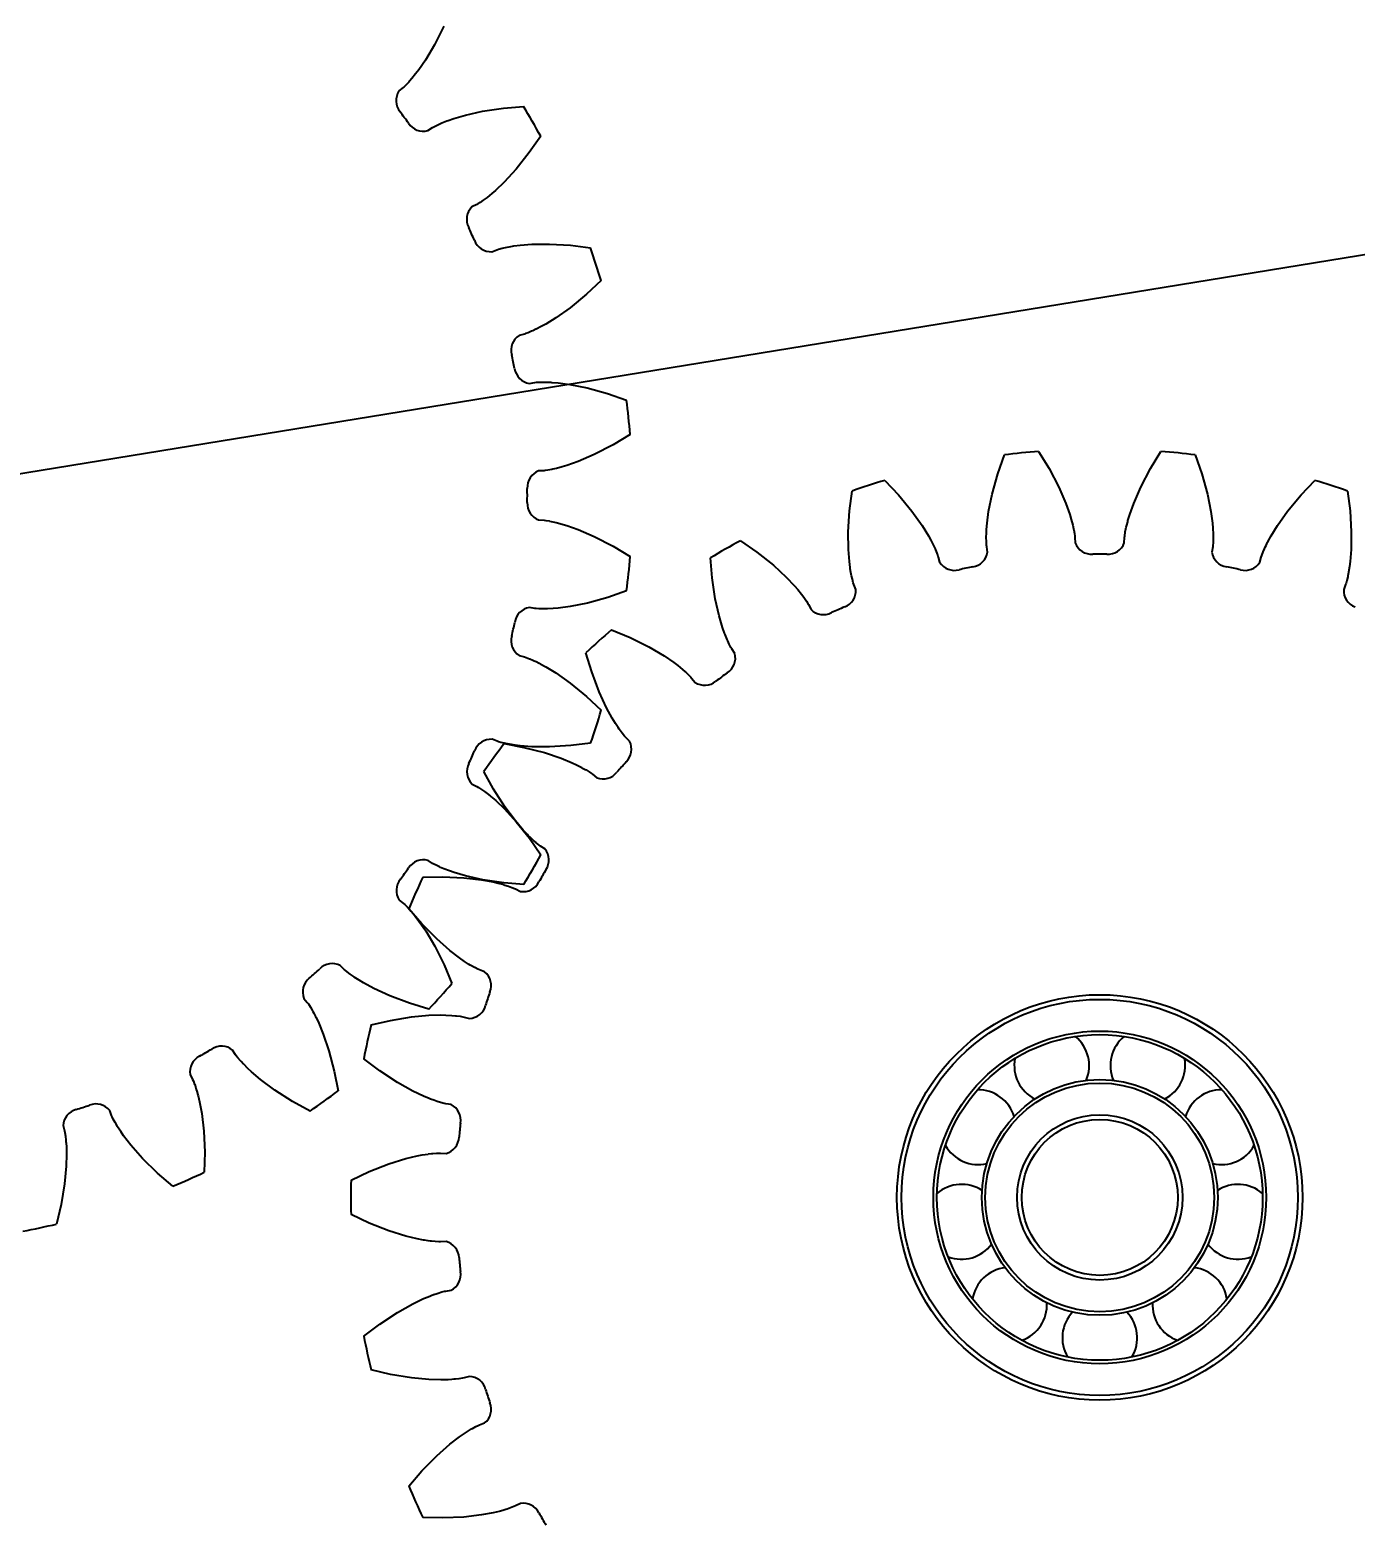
# Model space of a CAD drawing. Extents: x -49 to 4846, y -968 to 1090.
# Drawn here: x 2582.6 to 2667.5, y 423.2 to 519.1 of the extents above; entities that cross this region are included whole.
import ezdxf

# ---------------------------------------------------------------- set-up
doc = ezdxf.new("R2010")
doc.units = 0
doc.layers.get('0').update_dxf_attribs({"linetype": 'CONTINUOUS'})
doc.layers.add('DIMENSION', color=7, linetype='CONTINUOUS')
doc.layers.add('OUTLINE', color=7, linetype='CONTINUOUS')
doc.styles.add('VCDSTYLE14', font='DejaVu Sans Mono')
doc.dimstyles.get("Standard").update_dxf_attribs({"dimtxt": 2.5, "dimasz": 2.5, "dimexe": 1.25, "dimexo": 0.625, "dimtad": 1, "dimcen": 2.5, "dimazin": 3, "dimtfac": 1, "dimtmove": 0, "dimatfit": 3})

# ---------------------------------------------------------------- blocks, each defined once
blk = doc.blocks.new('*D0')
at = {"layer": 'DIMENSION'}
for p, q in [((2720.820225, 518.82797), (2690.862793, 508.370209)), ((2720.47168, 513.198486), (2690.862793, 508.370209)), ((2455.580078, 470.00296), (2690.862793, 508.370209)), ((2690.862793, 508.370209), (2722.590595, 507.971368)), ((2260.59668, 438.207214), (2455.580078, 470.00296)), ((2455.580078, 470.00296), (2423.852276, 470.401786)), ((2425.622651, 459.545186), (2455.580078, 470.00296))]:
    blk.add_line(p, q, dxfattribs=at)
at = {"layer": 'DIMENSION', "style": 'VCDSTYLE14'}
blk.add_text('%%c 238.4', height=20, rotation=9.26, dxfattribs=at).set_placement((2264.383545, 439.837952))

msp = doc.modelspace()

# ---------------------------------------------------------------- linework, layer by layer
at = {"color": 1}
for p, q in [((2609.117951, 519.305978), (2608.512956, 518.092492)), ((2608.512956, 518.092492), (2607.936697, 517.120011)), ((2607.936697, 517.120011), (2607.506602, 516.492697)), ((2607.068235, 515.935037), (2606.919325, 515.764009)), ((2607.07424, 515.942137), (2607.068235, 515.935037)), ((2607.313296, 516.237091), (2607.07424, 515.942137)), ((2607.506602, 516.492697), (2607.313296, 516.237091)), ((2606.516152, 515.356677), (2606.243463, 515.139448)), ((2606.578486, 515.413111), (2606.516146, 515.356672)), ((2606.703165, 515.534159), (2606.578486, 515.413111)), ((2606.869648, 515.709175), (2606.703165, 515.534159)), ((2606.919325, 515.764009), (2606.869648, 515.709175)), ((2611.602197, 513.843442), (2612.943113, 514.044716)), ((2612.943113, 514.044716), (2614.221708, 514.152073)), ((2608.699038, 512.954605), (2608.895745, 513.045579)), ((2608.895745, 513.045579), (2608.990973, 513.087033)), ((2608.990973, 513.087033), (2609.104353, 513.134484)), ((2609.104353, 513.134484), (2609.320878, 513.220007)), ((2609.320878, 513.220007), (2609.390697, 513.246293)), ((2609.390697, 513.246293), (2609.770026, 513.379507)), ((2609.770022, 513.379506), (2610.499401, 513.595178)), ((2610.499401, 513.595178), (2611.602197, 513.843442)), ((2608.093189, 512.595269), (2608.383926, 512.787675)), ((2608.383926, 512.787675), (2608.482549, 512.843747)), ((2608.482549, 512.843747), (2608.689762, 512.950114)), ((2608.689762, 512.950114), (2608.699038, 512.954605)), ((2615.327283, 512.238604), (2614.595703, 511.184509)), ((2614.595703, 511.184509), (2613.75163, 510.123326)), ((2613.75163, 510.123326), (2612.985774, 509.291907)), ((2612.985774, 509.291907), (2612.434651, 508.767723)), ((2611.889919, 508.313391), (2611.708705, 508.177061)), ((2611.897269, 508.319088), (2611.889919, 508.313391)), ((2612.192426, 508.557894), (2611.897269, 508.319088)), ((2612.434651, 508.767723), (2612.192426, 508.557894)), ((2611.229653, 507.862454), (2610.917758, 507.706667)), ((2611.302358, 507.904695), (2611.229646, 507.86245)), ((2611.44948, 507.997176), (2611.302358, 507.904695)), ((2611.648713, 508.133753), (2611.44948, 507.997176)), ((2611.708705, 508.177061), (2611.648713, 508.133753)), ((2614.001341, 505.251971), (2614.759622, 505.311284)), ((2614.759622, 505.311284), (2615.889936, 505.324839)), ((2615.889936, 505.324839), (2617.243398, 505.242922)), ((2612.198099, 504.833505), (2612.522486, 504.961259)), ((2612.522486, 504.961259), (2612.630612, 504.995601)), ((2612.630612, 504.995601), (2612.855412, 505.056561)), ((2612.855412, 505.056561), (2612.865419, 505.059026)), ((2612.865419, 505.059026), (2613.076742, 505.107114)), ((2613.076742, 505.107114), (2613.178508, 505.127863)), ((2613.178508, 505.127863), (2613.299276, 505.150704)), ((2613.299276, 505.150704), (2613.528851, 505.18934)), ((2613.528851, 505.18934), (2613.602609, 505.200535)), ((2613.602609, 505.200535), (2614.001345, 505.251972)), ((2617.243398, 505.242922), (2618.516373, 505.082098)), ((2619.199956, 502.980582), (2618.265203, 502.101625)), ((2618.265203, 502.101625), (2617.218943, 501.239124)), ((2616.296961, 500.585104), (2615.648898, 500.18696)), ((2617.218943, 501.239124), (2616.296961, 500.585104)), ((2614.282016, 499.552006), (2613.944547, 499.46447)), ((2614.361915, 499.578208), (2614.282009, 499.552004)), ((2614.525049, 499.638079), (2614.361915, 499.578208)), ((2614.748324, 499.730249), (2614.525049, 499.638079)), ((2614.81601, 499.760137), (2614.748324, 499.730249)), ((2615.021609, 499.855812), (2614.81601, 499.760137)), ((2615.029983, 499.859856), (2615.021609, 499.855812)), ((2615.36834, 500.032077), (2615.029983, 499.859856)), ((2615.648898, 500.18696), (2615.36834, 500.032077)), ((2614.599545, 496.387896), (2614.943405, 496.445414)), ((2614.943405, 496.445414), (2615.056309, 496.456525)), ((2615.056309, 496.456525), (2615.28887, 496.469414)), ((2615.28887, 496.469414), (2615.299171, 496.469745)), ((2615.299171, 496.469745), (2615.515874, 496.472846)), ((2615.515874, 496.472846), (2615.619731, 496.471983)), ((2615.619731, 496.471983), (2615.742608, 496.469216)), ((2615.742608, 496.469216), (2615.975199, 496.459276)), ((2615.975199, 496.459276), (2616.049673, 496.454891)), ((2616.049673, 496.454891), (2616.45039, 496.422302)), ((2616.450386, 496.422302), (2617.204429, 496.322663)), ((2617.204429, 496.322663), (2618.312861, 496.100916)), ((2618.312861, 496.100916), (2619.619715, 495.739389)), ((2619.619715, 495.739389), (2620.831435, 495.317413)), ((2621.06315, 493.119695), (2619.966079, 492.454292)), ((2619.966079, 492.454292), (2618.763358, 491.828168)), ((2647.246348, 492.029499), (2647.911393, 490.93221)), ((2654.416217, 490.93221), (2655.081262, 492.0295)), ((2616.326434, 490.931936), (2616.105436, 490.881099)), ((2616.335466, 490.934151), (2616.326434, 490.931936)), ((2616.702236, 491.03226), (2616.335466, 490.934151)), ((2617.008865, 491.125427), (2616.702236, 491.03226)), ((2617.725545, 491.380131), (2617.008865, 491.125427)), ((2618.763358, 491.828168), (2617.725545, 491.380131)), ((2644.626182, 490.586921), (2645.048555, 491.798503)), ((2647.911393, 490.93221), (2648.537123, 489.729284)), ((2653.790487, 489.729284), (2654.416217, 490.93221)), ((2657.279056, 491.798501), (2657.701428, 490.586921)), ((2615.539838, 490.788539), (2615.191544, 490.77308)), ((2615.623439, 490.797556), (2615.539831, 490.788538)), ((2615.795456, 490.822202), (2615.623439, 490.797556)), ((2616.033015, 490.865936), (2615.795456, 490.822202)), ((2616.105436, 490.881099), (2616.033015, 490.865936)), ((2637.384853, 490.169531), (2638.263503, 489.234491)), ((2644.264227, 489.280185), (2644.626182, 490.586921)), ((2657.701428, 490.586921), (2658.063382, 489.280185)), ((2664.064107, 489.234491), (2664.942758, 490.169532)), ((2635.121872, 488.213714), (2635.283113, 489.486636)), ((2638.263503, 489.234491), (2639.125662, 488.187949)), ((2644.042117, 488.171826), (2644.264227, 489.280185)), ((2648.537123, 489.729284), (2648.98482, 488.691325)), ((2653.34279, 488.691325), (2653.790487, 489.729284)), ((2658.063382, 489.280185), (2658.285492, 488.171826)), ((2663.201948, 488.187949), (2664.064107, 489.234491)), ((2667.044497, 489.486634), (2667.205738, 488.213714)), ((2635.039513, 486.860279), (2635.121872, 488.213714)), ((2639.125662, 488.187949), (2639.77938, 487.265753)), ((2643.942232, 487.417816), (2644.042117, 488.171826)), ((2648.98482, 488.691325), (2649.23929, 487.974562)), ((2653.088319, 487.974559), (2653.34279, 488.691325)), ((2658.285492, 488.171826), (2658.385378, 487.417819)), ((2662.54823, 487.265753), (2663.201948, 488.187949)), ((2667.205738, 488.213714), (2667.288097, 486.860279)), ((2615.192573, 487.627554), (2615.540878, 487.612323)), ((2615.540877, 487.612323), (2615.653624, 487.599717)), ((2615.653624, 487.599717), (2615.883783, 487.563973)), ((2615.883783, 487.563973), (2615.893928, 487.562154)), ((2615.893928, 487.562154), (2616.106541, 487.520132)), ((2616.106541, 487.520132), (2616.207948, 487.497695)), ((2616.207948, 487.497695), (2616.327565, 487.469441)), ((2616.327565, 487.469441), (2616.553006, 487.41136)), ((2616.553006, 487.41136), (2616.624941, 487.391587)), ((2616.624941, 487.391587), (2617.010127, 487.276396)), ((2617.010122, 487.276397), (2617.726971, 487.022162)), ((2639.77938, 487.265753), (2640.177312, 486.61756)), ((2643.909512, 487.017113), (2643.942232, 487.41782)), ((2649.23929, 487.974561), (2649.332356, 487.667902)), ((2649.332356, 487.667902), (2649.430345, 487.301099)), ((2649.430345, 487.301099), (2649.432557, 487.292067)), ((2649.432557, 487.292067), (2649.483322, 487.071053)), ((2652.844289, 487.071057), (2652.866759, 487.172457)), ((2652.866759, 487.172457), (2652.895052, 487.292065)), ((2652.895052, 487.292065), (2652.953207, 487.517487)), ((2652.953207, 487.517487), (2652.973004, 487.589416)), ((2652.973004, 487.589416), (2653.088321, 487.974563)), ((2658.385378, 487.417818), (2658.412652, 487.09851)), ((2658.412652, 487.09851), (2658.432238, 486.71935)), ((2662.150296, 486.617558), (2662.54823, 487.265753)), ((2617.726971, 487.022162), (2618.765077, 486.574804)), ((2618.765077, 486.574804), (2619.968208, 485.949467)), ((2628.125563, 486.299888), (2629.179419, 485.567963)), ((2635.052697, 485.729961), (2635.039513, 486.860279)), ((2640.177312, 486.61756), (2640.332103, 486.336951)), ((2640.332103, 486.336951), (2640.504214, 485.998537)), ((2643.891383, 486.483321), (2643.89228, 486.587176)), ((2643.894413, 486.266616), (2643.891383, 486.483321)), ((2643.89228, 486.587176), (2643.895087, 486.710053)), ((2643.89474, 486.256315), (2643.894413, 486.266616)), ((2643.907553, 486.023749), (2643.89474, 486.256315)), ((2643.895087, 486.710053), (2643.905103, 486.942641)), ((2643.905103, 486.942641), (2643.909512, 487.017113)), ((2649.483322, 487.071053), (2649.498461, 486.998627)), ((2649.498461, 486.998627), (2649.542118, 486.761054)), ((2649.542118, 486.761054), (2649.566707, 486.589028)), ((2649.566707, 486.589028), (2649.575697, 486.505417)), ((2649.575697, 486.505424), (2649.591042, 486.157125)), ((2652.736568, 486.157125), (2652.751913, 486.505424)), ((2652.751913, 486.505424), (2652.764556, 486.618167)), ((2652.764556, 486.618167), (2652.800376, 486.848314)), ((2652.800376, 486.848314), (2652.802197, 486.858458)), ((2652.802197, 486.858458), (2652.844289, 487.071057)), ((2658.429286, 486.167867), (2658.417571, 485.994488)), ((2658.435978, 486.409325), (2658.429286, 486.167867)), ((2658.432238, 486.71935), (2658.432523, 486.710055)), ((2658.432523, 486.710055), (2658.436227, 486.483316)), ((2658.436227, 486.483316), (2658.435978, 486.409325)), ((2661.819354, 485.99016), (2661.923106, 486.198565)), ((2661.923106, 486.198565), (2661.957425, 486.264806)), ((2661.957425, 486.264806), (2662.150298, 486.617561)), ((2667.288097, 486.860279), (2667.274913, 485.729961)), ((2619.968208, 485.949467), (2621.065715, 485.284782)), ((2626.318671, 483.91631), (2626.211733, 485.194939)), ((2629.179419, 485.567963), (2630.240326, 484.723543)), ((2635.111762, 484.97166), (2635.052697, 485.729961)), ((2640.504214, 485.998537), (2640.508255, 485.990162)), ((2640.508255, 485.990162), (2640.603862, 485.784532)), ((2640.603862, 485.784532), (2640.633729, 485.716837)), ((2640.633729, 485.716837), (2640.725825, 485.493531)), ((2640.725825, 485.493531), (2640.785643, 485.330377)), ((2640.785643, 485.330377), (2640.811821, 485.250463)), ((2640.811819, 485.25047), (2640.899244, 484.912972)), ((2643.918627, 485.910842), (2643.907553, 486.023749)), ((2643.976033, 485.566964), (2643.918627, 485.910842)), ((2658.408983, 485.910842), (2658.351577, 485.566964)), ((2658.417571, 485.994488), (2658.408982, 485.910835)), ((2661.428366, 484.912972), (2661.515791, 485.25047)), ((2661.515791, 485.25047), (2661.551598, 485.35812)), ((2661.551598, 485.35812), (2661.634485, 485.575791)), ((2661.634485, 485.575791), (2661.638376, 485.585334)), ((2661.638376, 485.585334), (2661.72375, 485.784536)), ((2661.72375, 485.784536), (2661.766811, 485.879048)), ((2661.766811, 485.879048), (2661.819354, 485.99016)), ((2667.274913, 485.729961), (2667.215848, 484.971663)), ((2630.240326, 484.723543), (2631.071494, 483.957415)), ((2635.163068, 484.572911), (2635.111761, 484.971664)), ((2635.174239, 484.499149), (2635.163068, 484.572911)), ((2635.212799, 484.269562), (2635.174239, 484.499149)), ((2635.235601, 484.148787), (2635.212799, 484.269562)), ((2667.114811, 484.269564), (2667.071293, 484.047009)), ((2667.116465, 484.278715), (2667.114811, 484.269564)), ((2667.176139, 484.653662), (2667.116465, 484.278715)), ((2667.215848, 484.971663), (2667.176139, 484.653662)), ((2626.519507, 482.575327), (2626.318671, 483.91631)), ((2631.071494, 483.957415), (2631.595497, 483.406121)), ((2631.595497, 483.406121), (2631.805248, 483.163827)), ((2635.256316, 484.047014), (2635.235601, 484.148787)), ((2635.304335, 483.835675), (2635.256316, 484.047014)), ((2635.306797, 483.825667), (2635.304335, 483.835675)), ((2635.367683, 483.600847), (2635.306797, 483.825667)), ((2635.40199, 483.49271), (2635.367683, 483.600847)), ((2635.529638, 483.168281), (2635.40199, 483.49271)), ((2666.925619, 483.49271), (2666.797972, 483.168281)), ((2666.951411, 483.572742), (2666.925617, 483.492703)), ((2666.998917, 483.739897), (2666.951411, 483.572742)), ((2667.055665, 483.974687), (2666.998917, 483.739897)), ((2667.071293, 484.047009), (2667.055665, 483.974687)), ((2618.317376, 482.301762), (2617.20909, 482.079289)), ((2619.623993, 482.664144), (2618.317376, 482.301762)), ((2620.835436, 483.086913), (2619.623993, 482.664144)), ((2626.76741, 481.472451), (2626.519507, 482.575327)), ((2631.805248, 483.163827), (2632.043957, 482.868592)), ((2632.043957, 482.868592), (2632.049651, 482.86124)), ((2632.049651, 482.86124), (2632.185922, 482.679981)), ((2632.185922, 482.679981), (2632.229211, 482.619975)), ((2632.229211, 482.619975), (2632.365722, 482.420698)), ((2632.365722, 482.420698), (2632.458155, 482.273545)), ((2614.948147, 481.955059), (2614.604249, 482.012352)), ((2615.031795, 481.946498), (2614.948139, 481.95506)), ((2615.205178, 481.93484), (2615.031795, 481.946498)), ((2615.446639, 481.928227), (2615.205178, 481.93484)), ((2615.520629, 481.928002), (2615.446639, 481.928227)), ((2615.747367, 481.93178), (2615.520629, 481.928002)), ((2615.756662, 481.932069), (2615.747367, 481.93178)), ((2616.135816, 481.951778), (2615.756662, 481.932069)), ((2616.455115, 481.979157), (2616.135816, 481.951778)), ((2617.20909, 482.079289), (2616.455115, 481.979157)), ((2626.982843, 480.743001), (2626.76741, 481.472451)), ((2632.458155, 482.273545), (2632.500376, 482.20082)), ((2632.500372, 482.200826), (2632.656057, 481.888881)), ((2619.873156, 480.589692), (2621.056158, 480.09287)), ((2627.115932, 480.363633), (2626.982842, 480.743005)), ((2621.056158, 480.09287), (2622.269446, 479.487477)), ((2622.269446, 479.487477), (2623.241738, 478.9109)), ((2627.142195, 480.293805), (2627.115932, 480.363633)), ((2627.227647, 480.077252), (2627.142195, 480.293805)), ((2627.275061, 479.963857), (2627.227647, 480.077252)), ((2627.316483, 479.868615), (2627.275061, 479.963857)), ((2627.407393, 479.671878), (2627.316483, 479.868615)), ((2627.411882, 479.662601), (2627.407393, 479.671878)), ((2627.51818, 479.455353), (2627.411882, 479.662601)), ((2627.57422, 479.356711), (2627.51818, 479.455353)), ((2613.951265, 478.93535), (2614.288791, 478.848035)), ((2614.288791, 478.848035), (2614.396453, 478.812263)), ((2614.396453, 478.812263), (2614.614151, 478.729447)), ((2614.614151, 478.729447), (2614.623696, 478.725559)), ((2614.623696, 478.725559), (2614.822925, 478.640251)), ((2614.822925, 478.640251), (2614.917452, 478.59722)), ((2614.917452, 478.59722), (2615.028581, 478.544714)), ((2615.028581, 478.544714), (2615.23702, 478.44103)), ((2618.601322, 477.882526), (2618.230879, 479.110981)), ((2623.241738, 478.9109), (2623.868911, 478.4806)), ((2623.868911, 478.4806), (2624.124454, 478.28721)), ((2627.766531, 479.065912), (2627.57422, 479.356711)), ((2615.23702, 478.44103), (2615.303272, 478.406733)), ((2615.303272, 478.406733), (2615.65609, 478.213975)), ((2615.656086, 478.213977), (2616.304412, 477.816255)), ((2616.304412, 477.816255), (2617.226822, 477.16284)), ((2619.076575, 476.612603), (2618.601322, 477.882526)), ((2624.124454, 478.28721), (2624.41933, 478.048058)), ((2624.41933, 478.048058), (2624.426428, 478.04205)), ((2624.41933, 478.048058), (2624.426428, 478.04205)), ((2624.426428, 478.04205), (2624.597407, 477.893085)), ((2624.597407, 477.893085), (2624.652225, 477.84339)), ((2624.652225, 477.84339), (2624.827186, 477.676849)), ((2624.827186, 477.676849), (2624.948194, 477.55213)), ((2624.948194, 477.55213), (2625.004612, 477.489773)), ((2617.226822, 477.16284), (2618.273646, 476.301023)), ((2619.548362, 475.585369), (2619.076575, 476.612603)), ((2625.004608, 477.489778), (2625.221747, 477.217018)), ((2618.273646, 476.301023), (2619.208975, 475.422678)), ((2619.910748, 474.916651), (2619.548362, 475.585369)), ((2620.119804, 474.573244), (2619.910746, 474.916655)), ((2620.160011, 474.510402), (2620.119804, 474.573244)), ((2620.288619, 474.316348), (2620.160011, 474.510402)), ((2620.358574, 474.215288), (2620.288619, 474.316348)), ((2620.418893, 474.13074), (2620.358574, 474.215288)), ((2620.54872, 473.957203), (2620.418893, 474.13074)), ((2620.555039, 473.949062), (2620.54872, 473.957203)), ((2620.702104, 473.768444), (2620.555039, 473.949062)), ((2620.777429, 473.683609), (2620.702104, 473.768444)), ((2621.025997, 473.439148), (2620.777429, 473.683609)), ((2612.532802, 473.437631), (2612.208331, 473.565173)), ((2612.612842, 473.411866), (2612.532795, 473.437634)), ((2612.780012, 473.364415), (2612.612842, 473.411866)), ((2613.014822, 473.307744), (2612.780012, 473.364415)), ((2612.988299, 473.288505), (2614.248745, 473.048499)), ((2613.087149, 473.29214), (2613.014822, 473.307744)), ((2613.309717, 473.248694), (2613.087149, 473.29214)), ((2613.318869, 473.247043), (2613.309717, 473.248694)), ((2613.693835, 473.187492), (2613.318869, 473.247043)), ((2614.011849, 473.147887), (2613.693835, 473.187492)), ((2614.770166, 473.08907), (2614.011849, 473.147887)), ((2614.248745, 473.048499), (2615.561389, 472.708593)), ((2615.900489, 473.076256), (2614.770166, 473.08907)), ((2615.561389, 472.708593), (2616.632311, 472.346767)), ((2617.253897, 473.159058), (2615.900489, 473.076256)), ((2618.526765, 473.320715), (2617.253897, 473.159058)), ((2616.632311, 472.346767), (2617.335243, 472.056266)), ((2617.335243, 472.056266), (2617.625409, 471.920233)), ((2617.625409, 471.920233), (2617.963564, 471.747614)), ((2617.963564, 471.747614), (2617.971757, 471.743214)), ((2612.30711, 470.376068), (2611.689352, 471.500659)), ((2617.971757, 471.743214), (2618.169971, 471.633052)), ((2618.169971, 471.633052), (2618.233923, 471.59584)), ((2618.233923, 471.59584), (2618.439687, 471.469316)), ((2618.439687, 471.469316), (2618.58398, 471.372481)), ((2618.58398, 471.372481), (2618.652131, 471.323216)), ((2618.652125, 471.32322), (2618.92123, 471.101566)), ((2610.929871, 470.691173), (2611.241868, 470.535591)), ((2611.241868, 470.535591), (2611.339739, 470.478217)), ((2611.339739, 470.478217), (2611.535462, 470.351948)), ((2611.535462, 470.351948), (2611.54399, 470.346161)), ((2611.54399, 470.346161), (2611.721129, 470.221295)), ((2611.721129, 470.221295), (2611.804643, 470.159551)), ((2611.804643, 470.159551), (2611.902427, 470.085087)), ((2611.902427, 470.085087), (2612.084754, 469.940332)), ((2612.084754, 469.940332), (2612.142428, 469.89301)), ((2612.142428, 469.89301), (2612.44746, 469.631109)), ((2613.036009, 469.232707), (2612.30711, 470.376068)), ((2612.447456, 469.631112), (2612.998923, 469.107287)), ((2612.998923, 469.107287), (2613.765324, 468.27637)), ((2613.71106, 468.32601), (2613.036009, 469.232707)), ((2614.204562, 467.747249), (2613.71106, 468.32601)), ((2613.765324, 468.27637), (2614.610091, 467.215739)), ((2614.480448, 467.454811), (2614.204559, 467.747252)), ((2614.532842, 467.401703), (2614.480448, 467.454811)), ((2614.698986, 467.238628), (2614.532842, 467.401703)), ((2614.610091, 467.215739), (2615.342362, 466.162122)), ((2614.788423, 467.154321), (2614.698986, 467.238628)), ((2614.865003, 467.084162), (2614.788423, 467.154321)), ((2615.028073, 466.94141), (2614.865003, 467.084162)), ((2615.035947, 466.93476), (2615.028073, 466.94141)), ((2615.217351, 466.788665), (2615.035947, 466.93476)), ((2615.308667, 466.721345), (2615.217351, 466.788665)), ((2615.602631, 466.533906), (2615.308667, 466.721345)), ((2608.399365, 465.608508), (2608.108502, 465.800724)), ((2608.472299, 465.566665), (2608.399358, 465.608512)), ((2608.625951, 465.485494), (2608.472299, 465.566665)), ((2608.843846, 465.381242), (2608.625951, 465.485494)), ((2608.911348, 465.350941), (2608.843846, 465.381242)), ((2609.120021, 465.26217), (2608.911348, 465.350941)), ((2609.128629, 465.258653), (2609.120021, 465.26217)), ((2609.48302, 465.122442), (2609.128629, 465.258653)), ((2609.78585, 465.017584), (2609.48302, 465.122442)), ((2607.771896, 464.715424), (2609.054698, 464.742725)), ((2609.054698, 464.742725), (2610.409327, 464.68316)), ((2610.515368, 464.80239), (2609.78585, 465.017584)), ((2610.409327, 464.68316), (2611.532075, 464.551898)), ((2611.618326, 464.554848), (2610.515368, 464.80239)), ((2611.532075, 464.551898), (2612.280045, 464.413893)), ((2612.959374, 464.354452), (2611.618326, 464.554848)), ((2612.280045, 464.413893), (2612.592154, 464.341161)), ((2612.592154, 464.341161), (2612.958808, 464.242621)), ((2612.958808, 464.242621), (2612.967737, 464.24002)), ((2614.238037, 464.247932), (2612.959374, 464.354452)), ((2612.967737, 464.24002), (2613.184523, 464.173477)), ((2613.184523, 464.173477), (2613.254815, 464.150375)), ((2613.254815, 464.150375), (2613.482388, 464.069396)), ((2606.260441, 463.255335), (2606.533272, 463.038285)), ((2613.482388, 464.069396), (2613.643661, 464.004678)), ((2613.643661, 464.004678), (2613.720566, 463.970658)), ((2613.720559, 463.970661), (2614.029868, 463.809801)), ((2606.533272, 463.038285), (2606.617077, 462.961816)), ((2606.617077, 462.961816), (2606.78227, 462.797613)), ((2606.78227, 462.797613), (2606.789408, 462.79018)), ((2606.789408, 462.79018), (2606.936715, 462.631213)), ((2607.711122, 461.725004), (2606.873048, 462.69658)), ((2606.936715, 462.631213), (2607.005567, 462.553455)), ((2607.005567, 462.553455), (2607.085732, 462.460288)), ((2607.085732, 462.460288), (2607.233979, 462.280788)), ((2607.233979, 462.280788), (2607.280553, 462.222509)), ((2607.280553, 462.222509), (2607.524467, 461.902911)), ((2607.524465, 461.902915), (2607.954971, 461.27588)), ((2608.661811, 460.758174), (2607.711122, 461.725004)), ((2607.954971, 461.27588), (2608.531867, 460.303777)), ((2608.531867, 460.303777), (2609.137656, 459.090687)), ((2609.510623, 460.011642), (2608.661811, 460.758174)), ((2610.113672, 459.548134), (2609.510623, 460.011642)), ((2610.444331, 459.319446), (2610.113669, 459.548136)), ((2610.506621, 459.278391), (2610.444331, 459.319446)), ((2602.728487, 458.809861), (2602.483944, 459.058349)), ((2602.791128, 458.753767), (2602.728482, 458.809866)), ((2602.924545, 458.642424), (2602.791128, 458.753767)), ((2603.116004, 458.495147), (2602.924545, 458.642424)), ((2603.175731, 458.451474), (2603.116004, 458.495147)), ((2603.361387, 458.321257), (2603.175731, 458.451474)), ((2609.137656, 459.090687), (2609.634866, 457.907846)), ((2610.70304, 459.153423), (2610.506621, 459.278391)), ((2610.808051, 459.089554), (2610.70304, 459.153423)), ((2610.897544, 459.036849), (2610.808051, 459.089554)), ((2611.086731, 458.931121), (2610.897544, 459.036849)), ((2611.095815, 458.926254), (2611.086731, 458.931121)), ((2611.30363, 458.821068), (2611.095815, 458.926254)), ((2611.406947, 458.774205), (2611.30363, 458.821068)), ((2611.733458, 458.65198), (2611.406947, 458.774205)), ((2603.369076, 458.316027), (2603.361387, 458.321257)), ((2603.687403, 458.109112), (2603.369076, 458.316027)), ((2603.961814, 457.943583), (2603.687403, 458.109112)), ((2604.630649, 457.581416), (2603.961815, 457.943582)), ((2605.658038, 457.109966), (2604.630649, 457.581416)), ((2600.147052, 456.952817), (2600.368794, 456.683785)), ((2600.368794, 456.683785), (2600.434868, 456.591563)), ((2600.434868, 456.591563), (2600.562311, 456.396603)), ((2606.928116, 456.635129), (2605.658038, 457.109966)), ((2608.156691, 456.265088), (2606.928116, 456.635129)), ((2600.562311, 456.396603), (2600.567748, 456.387848)), ((2600.567748, 456.387848), (2600.678785, 456.201728)), ((2600.678785, 456.201728), (2600.729966, 456.111354)), ((2600.729966, 456.111354), (2600.789009, 456.003555)), ((2600.789009, 456.003555), (2600.896696, 455.797156)), ((2600.896696, 455.797156), (2600.930135, 455.730467)), ((2600.930135, 455.730467), (2601.102271, 455.367141)), ((2604.451927, 455.245134), (2605.701021, 455.538548)), ((2605.701021, 455.538548), (2607.038432, 455.761929)), ((2607.038432, 455.761929), (2608.163937, 455.866967)), ((2608.163937, 455.866967), (2608.924254, 455.88749)), ((2608.924255, 455.88749), (2609.244664, 455.881238)), ((2609.244664, 455.881238), (2609.623794, 455.861083)), ((2609.623794, 455.861083), (2609.633068, 455.860395)), ((2609.633068, 455.860395), (2609.858953, 455.840378)), ((2609.858953, 455.840378), (2609.932512, 455.832396)), ((2609.932512, 455.832396), (2610.171948, 455.800501)), ((2610.171948, 455.800501), (2610.343153, 455.770728)), ((2610.343153, 455.770728), (2610.42545, 455.753442)), ((2610.425443, 455.753443), (2610.761437, 455.660407)), ((2601.102269, 455.367145), (2601.393001, 454.664305)), ((2601.393001, 454.664305), (2601.755178, 453.593502)), ((2595.768013, 453.338821), (2595.580478, 453.632723)), ((2601.755178, 453.593502), (2602.095514, 452.28097)), ((2595.817623, 453.27093), (2595.768009, 453.338827)), ((2595.924975, 453.134281), (2595.817623, 453.27093)), ((2596.08163, 452.950415), (2595.924975, 453.134281)), ((2596.130971, 452.895279), (2596.08163, 452.950415)), ((2596.285497, 452.729308), (2596.130971, 452.895279)), ((2596.291931, 452.722593), (2596.285497, 452.729308)), ((2596.560281, 452.454015), (2596.291931, 452.722593)), ((2605.014225, 452.307427), (2603.992462, 453.083526)), ((2592.856888, 452.059069), (2593.017849, 451.749813)), ((2593.017849, 451.749813), (2593.063306, 451.645869)), ((2593.063306, 451.645869), (2593.147429, 451.428673)), ((2596.79428, 452.23505), (2596.560281, 452.454015)), ((2597.3732, 451.741739), (2596.79428, 452.23505)), ((2598.280118, 451.066985), (2597.3732, 451.741739)), ((2602.095514, 452.28097), (2602.335932, 451.020601)), ((2606.145154, 451.559384), (2605.014225, 452.307427)), ((2593.147429, 451.428673), (2593.150927, 451.418978)), ((2593.150927, 451.418978), (2593.220841, 451.213839)), ((2593.220841, 451.213839), (2593.252114, 451.114799)), ((2593.252114, 451.114799), (2593.287454, 450.997081)), ((2593.287454, 450.997081), (2593.349875, 450.772802)), ((2593.349875, 450.772802), (2593.368718, 450.700618)), ((2593.368718, 450.700618), (2593.461552, 450.309443)), ((2599.423718, 450.33846), (2598.280118, 451.066985)), ((2607.13063, 451.005643), (2606.145154, 451.559384)), ((2607.81687, 450.677644), (2607.13063, 451.005643)), ((2608.18785, 450.522702), (2607.816866, 450.677646)), ((2587.82215, 449.434501), (2587.699818, 449.760971)), ((2593.461552, 450.309447), (2593.599801, 449.561519)), ((2600.54851, 449.721071), (2599.423718, 450.33846)), ((2608.257315, 450.495495), (2608.18785, 450.522702)), ((2608.475424, 450.414096), (2608.257315, 450.495495)), ((2608.591419, 450.373455), (2608.475424, 450.414096)), ((2608.689915, 450.340509), (2608.591419, 450.373455)), ((2608.896949, 450.276425), (2608.689915, 450.340509)), ((2608.906847, 450.273553), (2608.896949, 450.276425)), ((2609.13199, 450.213873), (2608.906847, 450.273553)), ((2609.242793, 450.189514), (2609.13199, 450.213873)), ((2609.58758, 450.137846), (2609.242793, 450.189515)), ((2584.708564, 448.787971), (2584.80171, 448.452008)), ((2587.856559, 449.357779), (2587.822147, 449.434508)), ((2587.933155, 449.201796), (2587.856559, 449.357779)), ((2588.048159, 448.989378), (2587.933155, 449.201796)), ((2588.084959, 448.925188), (2588.048159, 448.989378)), ((2588.2016, 448.730716), (2588.084959, 448.925188)), ((2593.599801, 449.561519), (2593.731431, 448.438815)), ((2584.80171, 448.452008), (2584.824562, 448.340884)), ((2584.824562, 448.340884), (2584.86169, 448.110944)), ((2584.86169, 448.110944), (2584.863095, 448.100734)), ((2584.863095, 448.100734), (2584.888831, 447.885542)), ((2584.888831, 447.885542), (2584.898828, 447.782164)), ((2584.898828, 447.782164), (2584.908921, 447.65967)), ((2588.206497, 448.722811), (2588.2016, 448.730716)), ((2588.413143, 448.404309), (2588.206497, 448.722811)), ((2588.596503, 448.141477), (2588.413143, 448.404309)), ((2589.060208, 447.538582), (2588.596503, 448.141477)), ((2593.731431, 448.438815), (2593.791439, 447.084205)), ((2584.908921, 447.65967), (2584.923348, 447.427315)), ((2584.936247, 446.950866), (2584.915973, 446.190539)), ((2584.923348, 447.427315), (2584.926771, 447.35279)), ((2584.926771, 447.35279), (2584.936247, 446.950862)), ((2589.807018, 446.690014), (2589.060208, 447.538582)), ((2593.791439, 447.084205), (2593.764558, 445.801393)), ((2606.675099, 446.671547), (2607.414534, 446.8497)), ((2607.414535, 446.8497), (2607.729243, 446.910202)), ((2607.729243, 446.910202), (2608.104278, 446.969313)), ((2608.104278, 446.969313), (2608.113493, 446.970569)), ((2608.113493, 446.970569), (2608.338602, 446.997953)), ((2608.338602, 446.997953), (2608.412214, 447.005439)), ((2608.412214, 447.005439), (2608.653049, 447.024023)), ((2608.653049, 447.024023), (2608.826703, 447.030496)), ((2608.826703, 447.030496), (2608.910795, 447.030698)), ((2608.910788, 447.030698), (2609.258783, 447.009552)), ((2584.915973, 446.190539), (2584.811303, 445.065)), ((2590.774158, 445.739641), (2589.807018, 446.690014)), ((2604.334285, 445.838236), (2605.596028, 446.334799)), ((2605.596028, 446.334799), (2606.675099, 446.671547)), ((2584.811303, 445.065), (2584.58836, 443.727516)), ((2591.746008, 444.901886), (2590.774158, 445.739641)), ((2603.173492, 445.291533), (2604.334285, 445.838236)), ((2584.58836, 443.727516), (2584.295355, 442.478325)), ((2604.334285, 442.534929), (2603.17349, 443.081633)), ((2605.596028, 442.038367), (2604.334285, 442.534929)), ((2606.675098, 441.701618), (2605.596028, 442.038367)), ((2607.414537, 441.523465), (2606.675098, 441.701618)), ((2607.809624, 441.449039), (2607.414533, 441.523465)), ((2607.883228, 441.43687), (2607.809624, 441.449039)), ((2608.113494, 441.402596), (2607.883228, 441.43687)), ((2608.235405, 441.386961), (2608.113494, 441.402596)), ((2608.338598, 441.375213), (2608.235405, 441.386961)), ((2608.554432, 441.355574), (2608.338598, 441.375213)), ((2608.564711, 441.354823), (2608.554432, 441.355574)), ((2608.797342, 441.343256), (2608.564711, 441.354823)), ((2608.910788, 441.342468), (2608.797342, 441.343256)), ((2609.258783, 441.363614), (2608.910788, 441.342468)), ((2609.242793, 438.183651), (2609.58758, 438.235319)), ((2606.145154, 436.813781), (2607.13063, 437.367522)), ((2607.13063, 437.367522), (2607.816868, 437.69552)), ((2607.816868, 437.69552), (2608.11212, 437.820132)), ((2608.11212, 437.820132), (2608.46667, 437.955925)), ((2608.46667, 437.955925), (2608.475422, 437.959069)), ((2608.475422, 437.959069), (2608.689919, 438.032658)), ((2608.689919, 438.032658), (2608.760365, 438.055285)), ((2608.760365, 438.055285), (2608.992074, 438.123535)), ((2608.992074, 438.123535), (2609.160587, 438.165971)), ((2609.160587, 438.165971), (2609.2428, 438.183652)), ((2605.014225, 436.065739), (2606.145154, 436.813781)), ((2603.992463, 435.28964), (2605.014225, 436.065739)), ((2605.701021, 432.834617), (2604.451926, 433.128031)), ((2607.038432, 432.611237), (2605.701021, 432.834617)), ((2608.163937, 432.506199), (2607.038432, 432.611237)), ((2608.924257, 432.485676), (2608.163937, 432.506199)), ((2609.326184, 432.49502), (2608.924253, 432.485676)), ((2609.40071, 432.498419), (2609.326184, 432.49502)), ((2609.63307, 432.51277), (2609.40071, 432.498419)), ((2609.755567, 432.522823), (2609.63307, 432.51277)), ((2609.858948, 432.532786), (2609.755567, 432.522823)), ((2610.074149, 432.558452), (2609.858948, 432.532786)), ((2610.084359, 432.559854), (2610.074149, 432.558452)), ((2610.314311, 432.596907), (2610.084359, 432.559854)), ((2610.425443, 432.619722), (2610.314311, 432.596907)), ((2610.761437, 432.712758), (2610.425443, 432.619722)), ((2611.174206, 429.488031), (2611.330214, 429.564576)), ((2611.330214, 429.564576), (2611.406954, 429.598964)), ((2611.406947, 429.598961), (2611.733458, 429.721185)), ((2609.510623, 428.361523), (2610.11367, 428.82503)), ((2610.11367, 428.82503), (2610.376562, 429.008305)), ((2610.376562, 429.008305), (2610.695131, 429.214846)), ((2610.695131, 429.214846), (2610.703038, 429.219741)), ((2610.703038, 429.219741), (2610.897548, 429.336319)), ((2610.897548, 429.336319), (2610.961751, 429.373098)), ((2610.961751, 429.373098), (2611.174206, 429.488031)), ((2608.661811, 427.614991), (2609.510623, 428.361523)), ((2607.711122, 426.648162), (2608.661811, 427.614991)), ((2606.873048, 425.676586), (2607.711122, 426.648162)), ((2611.532075, 423.821268), (2610.409327, 423.690005)), ((2612.280048, 423.959273), (2611.532075, 423.821268)), ((2612.671249, 424.051978), (2612.280044, 423.959272)), ((2612.74344, 424.070798), (2612.671249, 424.051978)), ((2612.967739, 424.133146), (2612.74344, 424.070798)), ((2613.085469, 424.168447), (2612.967739, 424.133146)), ((2613.184519, 424.199687), (2613.085469, 424.168447)), ((2613.389681, 424.269534), (2613.184519, 424.199687)), ((2613.399376, 424.273029), (2613.389681, 424.269534)), ((2613.6166, 424.357081), (2613.399376, 424.273029)), ((2613.720559, 424.402504), (2613.6166, 424.357081)), ((2614.029868, 424.563364), (2613.720559, 424.402504)), ((2609.054698, 423.630441), (2607.771895, 423.657742)), ((2610.409327, 423.690005), (2609.054698, 423.630441))]:
    msp.add_line(p, q, dxfattribs=at)
for centre, radius in [((2573.221519, 489.186583), 175), ((2573.221519, 489.186583), 154.196077), ((2651.163805, 444.186583), 13), ((2651.163805, 444.186583), 12.7), ((2651.163805, 444.186583), 10.665), ((2651.163805, 444.186583), 10.44), ((2651.163805, 444.186583), 7.56), ((2651.163805, 444.186583), 7.335), ((2651.163805, 444.186583), 5.3), ((2651.163805, 444.186583), 5)]:
    msp.add_circle(centre, radius, dxfattribs=at)
for centre, radius, start, end in [((2607.185177, 514.523982), 1.125, 146.833002, 219.638626), ((2573.224145, 489.1881), 48, 28.699696, 31.337803), ((2573.221519, 489.186583), 41.25, 35.393477, 36.644021), ((2607.798141, 513.68089), 1.125, 212.398873, 285.204496), ((2611.710931, 506.908857), 1.125, 134.833002, 207.638626), ((2573.221519, 489.186583), 41.25, 23.393477, 24.644021), ((2612.135212, 505.956746), 1.125, 200.398873, 273.204496), ((2573.224403, 489.187521), 48, 16.699696, 19.337803), ((2614.554513, 498.519184), 1.125, 122.833002, 195.638626), ((2573.221519, 489.186583), 41.25, 11.393477, 12.644021), ((2614.771567, 497.499666), 1.125, 188.398873, 261.204496), ((2573.224535, 489.186901), 48, 4.699696, 7.337803), ((2651.163488, 444.189599), 48, 94.680946, 97.319054), ((2651.164122, 444.189599), 48, 82.680946, 85.319054), ((2615.591645, 489.721631), 1.125, 110.833002, 183.638626), ((2651.162868, 444.189467), 48, 106.680946, 109.319054), ((2651.164742, 444.189467), 48, 70.680946, 73.319054), ((2573.221519, 489.186583), 41.25, 359.393477, 0.644021), ((2615.591986, 488.679264), 1.125, 176.398873, 249.204496), ((2651.162289, 444.189209), 48, 118.680946, 121.319054), ((2650.642621, 486.556882), 1.125, 200.814253, 273.619877), ((2651.684988, 486.556882), 1.125, 266.380123, 339.185747), ((2573.224535, 489.186267), 48, 352.699696, 355.337803), ((2642.864319, 485.739349), 1.125, 278.380123, 351.185747), ((2651.163805, 444.186583), 41.25, 89.374728, 90.625272), ((2659.463291, 485.739349), 1.125, 188.814253, 261.619877), ((2641.84473, 485.522629), 1.125, 212.814253, 285.619877), ((2651.163805, 444.186583), 41.25, 101.374728, 102.625272), ((2651.163805, 444.186583), 41.25, 77.374728, 78.625272), ((2660.48288, 485.522629), 1.125, 254.380123, 327.185747), ((2634.406376, 483.105761), 1.125, 290.380123, 3.185747), ((2667.921233, 483.105761), 1.125, 176.814253, 249.619877), ((2614.776999, 480.900695), 1.125, 98.833002, 171.638626), ((2633.454127, 482.681793), 1.125, 224.814253, 297.619877), ((2651.163805, 444.186583), 41.25, 113.374728, 114.625272), ((2573.221519, 489.186583), 41.25, 347.393477, 348.644021), ((2651.161776, 444.188837), 48, 130.680946, 133.319054), ((2614.560612, 479.881035), 1.125, 164.398873, 237.204496), ((2626.680814, 478.771219), 1.125, 302.380123, 15.185747), ((2651.163805, 444.186583), 41.25, 125.374728, 126.625272), ((2625.837522, 478.158531), 1.125, 236.814253, 309.619877), ((2573.224403, 489.185646), 48, 340.699696, 343.337803), ((2573.221519, 489.186583), 41.25, 335.393477, 336.644021), ((2612.146179, 472.441891), 1.125, 86.833002, 159.638626), ((2651.161351, 444.188365), 48, 142.680946, 145.319054), ((2620.025276, 472.925161), 1.125, 314.380123, 27.185747), ((2611.722522, 471.489503), 1.125, 152.398873, 225.204496), ((2651.163805, 444.186583), 41.25, 137.374728, 138.625272), ((2619.327797, 472.150532), 1.125, 248.814253, 321.619877), ((2573.224146, 489.185067), 48, 328.699696, 331.337803), ((2614.730641, 465.82309), 1.125, 326.380123, 39.185747), ((2573.221519, 489.186583), 41.25, 323.393477, 324.644021), ((2607.814165, 464.714911), 1.125, 74.833002, 147.638626), ((2651.163805, 444.186583), 41.25, 149.374728, 150.625272), ((2607.201753, 463.871418), 1.125, 140.398873, 213.204496), ((2651.161034, 444.187816), 48, 154.680946, 157.319054), ((2614.209458, 464.920374), 1.125, 260.814253, 333.619877), ((2573.221519, 489.186583), 41.25, 311.393477, 312.644021), ((2601.970286, 458.05746), 1.125, 62.833002, 135.638626), ((2611.02831, 457.7754), 1.125, 338.380123, 51.185747), ((2601.195884, 457.359727), 1.125, 128.398873, 201.204496), ((2573.223773, 489.184554), 48, 316.699696, 319.337803), ((2610.706201, 456.78405), 1.125, 272.814253, 345.619877), ((2651.163805, 444.186583), 41.25, 161.374728, 162.625272), ((2651.160838, 444.187213), 48, 166.680946, 169.319054), ((2648.085624, 452.643816), 2.4, 336.467054, 50.845806), ((2654.241986, 452.643816), 2.4, 129.228771, 203.427076), ((2573.221519, 489.186583), 41.25, 299.393477, 300.644021), ((2594.869947, 452.760501), 1.125, 50.833002, 123.638626), ((2593.967402, 452.239022), 1.125, 116.398873, 189.204496), ((2648.085624, 452.643816), 2.4, 169.098151, 243.490695), ((2654.241986, 452.643816), 2.4, 296.488818, 10.717529), ((2573.223302, 489.18413), 48, 304.699696, 307.337803), ((2643.369576, 448.686583), 2.4, 16.473942, 91.00954), ((2658.958034, 448.686583), 2.4, 89.326937, 163.335471), ((2585.832225, 448.733104), 1.125, 104.398873, 177.204496), ((2573.221519, 489.186583), 41.25, 287.393477, 288.644021), ((2586.823469, 449.055537), 1.125, 38.833002, 111.638626), ((2609.080093, 449.133813), 1.125, 350.380123, 63.185747), ((2651.163805, 444.186583), 41.25, 173.374728, 174.625272), ((2608.971136, 448.097157), 1.125, 284.814253, 357.619877), ((2643.369576, 448.686583), 2.4, 208.99046, 283.526058), ((2658.958034, 448.686583), 2.4, 256.518792, 330.625005), ((2573.222753, 489.183813), 48, 292.699696, 295.337803), ((2651.160772, 444.186583), 48, 178.680946, 181.319054), ((2642.300535, 442.623749), 2.4, 56.509305, 130.901849), ((2660.027075, 442.623749), 2.4, 49.392842, 123.361264), ((2573.22215, 489.183616), 48, 280.699696, 283.337803), ((2608.971136, 440.276009), 1.125, 2.380123, 75.185747), ((2642.300535, 442.623749), 2.4, 249.154194, 323.532946), ((2660.027075, 442.623749), 2.4, 216.563884, 290.573277), ((2651.163805, 444.186583), 41.25, 185.374728, 186.625272), ((2609.080093, 439.239352), 1.125, 296.814253, 9.619877), ((2645.378716, 437.292183), 2.4, 96.572924, 170.771229), ((2656.948893, 437.292183), 2.4, 9.426723, 83.436116), ((2645.378716, 437.292183), 2.4, 289.282471, 3.511182), ((2656.948893, 437.292183), 2.4, 176.638736, 250.607158), ((2651.163805, 435.186583), 2.4, 136.664529, 210.673063), ((2651.163805, 435.186583), 2.4, 329.374995, 43.481208), ((2651.160838, 444.185952), 48, 190.680946, 193.319054), ((2610.706201, 431.589115), 1.125, 14.380123, 87.185747), ((2651.163805, 444.186583), 41.25, 197.374728, 198.625272), ((2611.02831, 430.597765), 1.125, 308.814253, 21.619877), ((2651.161034, 444.185349), 48, 202.680946, 205.319054), ((2614.209458, 423.452791), 1.125, 26.380123, 99.185747), ((2651.163805, 444.186583), 41.25, 209.374728, 210.625272)]:
    msp.add_arc(centre, radius, start, end, dxfattribs=at)
at = {"layer": 'OUTLINE'}
msp.add_circle((2573.221519, 489.186583), 119.195214, dxfattribs=at)

# ---------------------------------------------------------------- dimensions: what is measured, and where the dimension line sits
at = {"layer": 'DIMENSION'}
dim = msp.add_linear_dim(base=(0, 0), p1=(0, 0), p2=(0, 0), dimstyle='Standard', dxfattribs=at)
dim.commit()
dim.dimension.update_dxf_attribs({"geometry": '*D0', "text_midpoint": (0, 0)})

doc.saveas('drawing.dxf')
